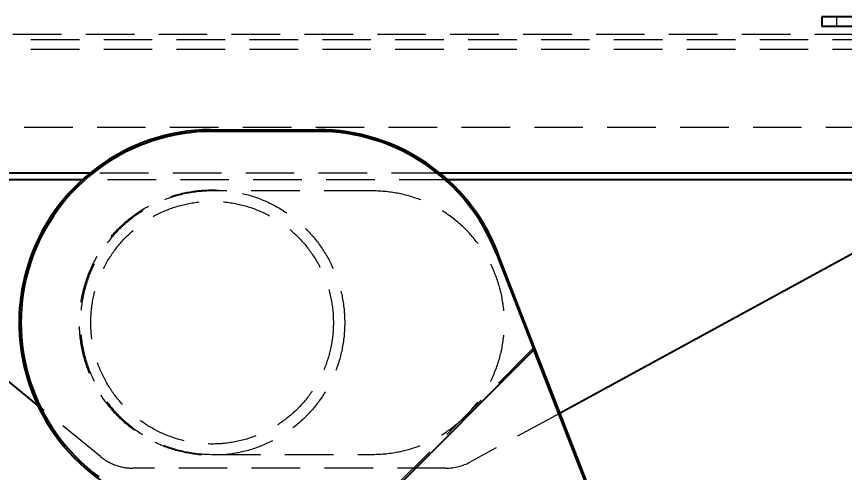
# Model space of a CAD drawing. Header units: millimetres. Extents: x 1293 to 41893, y 1011 to 26911.
# Drawn here: x 8254 to 9336, y 7117 to 7712 of the extents above; entities that cross this region are included whole.
import ezdxf

# ---------------------------------------------------------------- set-up
doc = ezdxf.new("R2010")
doc.units = ezdxf.units.MM
doc.header["$LTSCALE"] = 50
doc.linetypes.add('HIDDEN', pattern=[1.905, 1.27, -0.635])
doc.layers.add('CAPA_1', color=7, linetype='Continuous')
doc.layers.add('MAQUINAS', color=11, linetype='Continuous')
doc.styles.add('SLDTEXTSTYLE0', font='TXT', dxfattribs={"width": 0.75})
doc.dimstyles.new('SLDDIMSTYLE0', dxfattribs={"dimtxt": 100, "dimasz": 100, "dimexe": 0, "dimexo": 0.0625, "dimgap": 25, "dimtad": 2, "dimdec": 0, "dimlfac": 1.5, "dimrnd": 1e-09, "dimzin": 12, "dimdsep": 46, "dimtxsty": 'SLDTEXTSTYLE0', "dimsah": 1, "dimcen": 0.09, "dimadec": 0, "dimazin": 3, "dimtfac": 1, "dimtdec": 0, "dimtofl": 0, "dimtmove": 0, "dimatfit": 3, "dimfxl": 1, "dimfrac": 2, "dimtolj": 1, "dimtzin": 12, "dimarcsym": 0})

# ---------------------------------------------------------------- blocks, each defined once
blk = doc.blocks.new('_D_15')
at = {"layer": 'CAPA_1', "transparency": 16777216}
for p, q in [((6530.1, 8742.4), (6530.1, 9415.6)), ((16745.2, 6492), (16745.2, 9415.6)), ((6530.1, 9365.6), (16745.2, 9365.6))]:
    blk.add_line(p, q, dxfattribs=at)
for points in [[(6530.1, 9365.6), (6630.1, 9350.3), (6630.1, 9381)], [(16745.2, 9365.6), (16645.2, 9381), (16645.2, 9350.3)]]:
    blk.add_solid(points, dxfattribs=at)
at = {"layer": 'CAPA_1', "transparency": 16777216, "insert": (11452.9, 9494.6), "char_height": 100, "attachment_point": 1, "style": 'SLDTEXTSTYLE0'}
blk.add_mtext('15323', dxfattribs=at)

msp = doc.modelspace()

# ---------------------------------------------------------------- linework, layer by layer
at = {"color": 7, "linetype": 'Continuous', "lineweight": 25}
for p, q in [((9406.1601497, 7711.7302403), (9306.693483, 7711.7302403)), ((9306.693483, 7711.7302403), (9306.693483, 7699.0302403)), ((9406.1601497, 7699.0302403), (9306.693483, 7699.0302403)), ((8507.7164535, 7564.3708183), (8648.0750583, 7564.3708183)), ((8648.0750583, 7562.1777151), (8509.7268163, 7562.1777151)), ((8880.949495, 7403.2866024), (9004.9010877, 7085.5262403)), ((8882.7371007, 7403.9087675), (8882.9923195, 7404.0851003)), ((9006.9984419, 7085.5262403), (8882.7371007, 7403.9087675)), ((8738.7862821, 7085.5262403), (8930.2154336, 7276.9892136)), ((8932.0006722, 7277.6855974), (8930.2154336, 7276.9892136)), ((9005.106084, 7085.5262403), (8930.2154336, 7276.9892136))]:
    msp.add_line(p, q, dxfattribs=at)
at = {"color": 1, "linetype": 'HIDDEN', "lineweight": 18}
for p, q in [((9325.9518163, 7711.7302403), (9325.9518163, 7699.0302403)), ((8928.8010951, 7278.4033022), (8592.0429138, 6941.5856223)), ((8928.8010951, 7278.4033022), (8930.2154336, 7276.9892136))]:
    msp.add_line(p, q, dxfattribs=at)
at = {"color": 7, "linetype": 'Continuous', "lineweight": 25}
for centre, radius, start, end in [((8509.6608739, 7312.2509405), 252.1273756, 90.4418726276, 235.8723854731), ((8648.1661725, 7312.2122872), 252.1585475, 21.3673045686, 90.020703075), ((8509.7268163, 7312.3469069), 249.8308081, 90, 233.6572699841), ((8648.1664311, 7312.2130354), 249.9646963, 21.3673226657, 90.0209440641)]:
    msp.add_arc(centre, radius, start, end, dxfattribs=at)
at = {"layer": 'MAQUINAS', "linetype": 'HIDDEN', "lineweight": 18}
for p, q in [((10503.7268163, 7688.6969069), (7320.393483, 7688.6969069)), ((7320.393483, 7682.3469069), (9417.0601497, 7682.3469069)), ((7320.393483, 7669.6469069), (9417.0601497, 7669.6469069)), ((7978.393483, 7567.6802403), (9438.393483, 7567.6802403)), ((8817.5450746, 7499.0135736), (8340.2857506, 7499.0135736)), ((8807.710397, 7507.4802403), (8350.1186098, 7507.4802403)), ((8719.7268163, 7484.3469069), (8509.7268163, 7484.3469069)), ((8363.9865502, 7137.3822728), (8281.6550834, 7204.6332234)), ((8964.5417443, 7194.3088314), (8847.3013686, 7130.4650625)), ((8509.7268163, 7140.3469069), (8719.7268163, 7140.3469069)), ((8815.418516, 7122.3469069), (8406.1606326, 7122.3469069))]:
    msp.add_line(p, q, dxfattribs=at)
at = {"layer": 'MAQUINAS', "linetype": 'Continuous', "lineweight": 25}
for p, q in [((8350.1186098, 7507.4802403), (7753.629483, 7507.4802403)), ((8340.2857506, 7499.0135736), (7753.629483, 7499.0135736)), ((9372.1241497, 7507.4802403), (8807.710397, 7507.4802403)), ((9372.1241497, 7499.0135736), (8817.5450746, 7499.0135736)), ((8281.6550834, 7204.6332234), (8002.8860673, 7432.3405881)), ((9364.4333861, 7412.0716066), (8964.5417443, 7194.3088314))]:
    msp.add_line(p, q, dxfattribs=at)
at = {"layer": 'MAQUINAS', "linetype": 'HIDDEN', "lineweight": 18}
for radius in [173.3333333, 158.5166667]:
    msp.add_circle((8509.7268163, 7312.3469069), radius, dxfattribs=at)
for centre, radius, start, end in [((8509.7268163, 7312.3469069), 172, 90, 270), ((8719.7268163, 7312.3469069), 172, 270, 90), ((8406.1606326, 7189.0135736), 66.6666667, 230.756961441, 270), ((8815.418516, 7189.0135736), 66.6666667, 270, 298.5706985485)]:
    msp.add_arc(centre, radius, start, end, dxfattribs=at)

# ---------------------------------------------------------------- dimensions: what is measured, and where the dimension line sits
at = {"layer": 'CAPA_1'}
dim = msp.add_linear_dim(base=(16745.1618891, 9365.6463094), p1=(6530.1246702, 8678.8772747), p2=(16745.1618891, 6428.5014528), dimstyle='SLDDIMSTYLE0', dxfattribs=at)
dim.commit()
dim.dimension.update_dxf_attribs({"geometry": '_D_15', "text_midpoint": (11637.6432797, 9365.6463094), "dimtype": 160})

doc.saveas('drawing.dxf')
